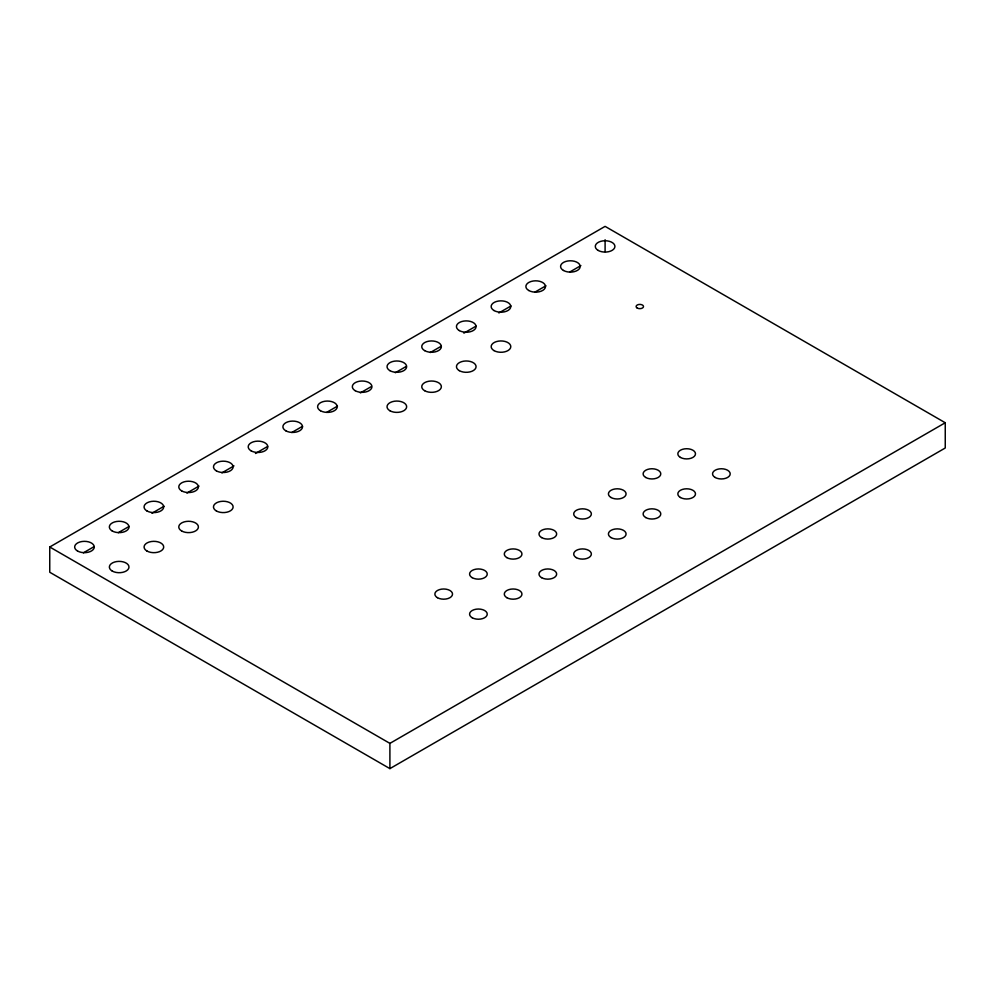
<?xml version="1.0" encoding="UTF-8"?>
<svg xmlns="http://www.w3.org/2000/svg" width="995" height="995" viewBox="0 0 995 995"><rect width="100%" height="100%" fill="white"/><g stroke="black" fill="none" stroke-linecap="round" stroke-linejoin="round"><path stroke-width="1.49" d="M49.75 547.001L605.097 226.375L945.25 422.751L945.25 447.999L389.903 768.625L49.75 572.249L49.75 547.001L389.903 743.377L945.25 422.751M83.369 552.834L94.127 546.628M118.33 532.648L129.089 526.442M151.949 513.246L164.051 506.256M186.911 493.06L199.012 486.07M221.873 472.874L233.974 465.884M255.479 453.471L267.58 446.481M291.796 432.502L302.542 426.295M326.758 412.316L337.504 406.109M360.364 392.913L371.123 386.694M395.326 372.727L406.084 366.521M430.288 352.541L441.046 346.335M463.906 333.138L476.008 326.149M498.868 312.952L510.97 305.962M535.173 291.983L545.932 285.776M570.135 271.797L580.893 265.59M605.097 239.733L605.097 251.623M389.903 743.377L389.903 768.625M637.198 308.04A3.694 2.127 0 0 0 643.379 307.082A3.694 2.127 0 0 0 638.852 304.47A3.694 2.127 0 0 0 637.198 308.04M680.418 457.426A8.831 5.099 0 0 0 695.194 455.138A8.831 5.099 0 0 0 684.386 448.894A8.831 5.099 0 0 0 680.418 457.426M715.131 477.463A8.831 5.099 0 0 0 729.907 475.175A8.831 5.099 0 0 0 719.086 468.931A8.831 5.099 0 0 0 715.131 477.463M645.705 477.463A8.831 5.099 0 0 0 660.481 475.175A8.831 5.099 0 0 0 649.673 468.931A8.831 5.099 0 0 0 645.705 477.463M680.418 497.5A8.831 5.099 0 0 0 695.194 495.212A8.831 5.099 0 0 0 684.386 488.968A8.831 5.099 0 0 0 680.418 497.5M611.005 497.5A8.831 5.099 0 0 0 625.78 495.212A8.831 5.099 0 0 0 614.96 488.968A8.831 5.099 0 0 0 611.005 497.5M645.705 517.537A8.831 5.099 0 0 0 660.481 515.248A8.831 5.099 0 0 0 649.673 509.005A8.831 5.099 0 0 0 645.705 517.537M576.292 517.537A8.831 5.099 0 0 0 591.067 515.248A8.831 5.099 0 0 0 580.247 509.005A8.831 5.099 0 0 0 576.292 517.537M611.005 537.574A8.831 5.099 0 0 0 625.78 535.298A8.831 5.099 0 0 0 614.96 529.041A8.831 5.099 0 0 0 611.005 537.574M541.578 537.574A8.831 5.099 0 0 0 556.354 535.298A8.831 5.099 0 0 0 545.546 529.041A8.831 5.099 0 0 0 541.578 537.574M576.292 557.623A8.831 5.099 0 0 0 591.067 555.334A8.831 5.099 0 0 0 580.247 549.091A8.831 5.099 0 0 0 576.292 557.623M506.878 557.623A8.831 5.099 0 0 0 521.654 555.334A8.831 5.099 0 0 0 510.833 549.091A8.831 5.099 0 0 0 506.878 557.623M541.578 577.66A8.831 5.099 0 0 0 556.354 575.371A8.831 5.099 0 0 0 545.546 569.128A8.831 5.099 0 0 0 541.578 577.66M472.165 577.66A8.831 5.099 0 0 0 486.941 575.371A8.831 5.099 0 0 0 476.12 569.128A8.831 5.099 0 0 0 472.165 577.66M506.878 597.697A8.831 5.099 0 0 0 521.654 595.408A8.831 5.099 0 0 0 510.833 589.164A8.831 5.099 0 0 0 506.878 597.697M437.452 597.697A8.831 5.099 0 0 0 452.228 595.408A8.831 5.099 0 0 0 441.419 589.164A8.831 5.099 0 0 0 437.452 597.697M472.165 617.733A8.831 5.099 0 0 0 486.941 615.445A8.831 5.099 0 0 0 476.12 609.201A8.831 5.099 0 0 0 472.165 617.733M355.19 390.687A9.813 5.671 0 0 0 371.62 388.149A9.813 5.671 0 0 0 359.593 381.209A9.813 5.671 0 0 0 355.19 390.687M389.903 370.65A9.813 5.671 0 0 0 406.321 368.113A9.813 5.671 0 0 0 394.306 361.173A9.813 5.671 0 0 0 389.903 370.65M424.616 350.613A9.813 5.671 0 0 0 441.034 348.076A9.813 5.671 0 0 0 429.007 341.136A9.813 5.671 0 0 0 424.616 350.613M424.616 390.687A9.813 5.671 0 0 0 441.034 388.149A9.813 5.671 0 0 0 429.007 381.209A9.813 5.671 0 0 0 424.616 390.687M459.317 330.576A9.813 5.671 0 0 0 475.747 328.039A9.813 5.671 0 0 0 463.72 321.087A9.813 5.671 0 0 0 459.317 330.576M459.317 370.65A9.813 5.671 0 0 0 475.747 368.113A9.813 5.671 0 0 0 463.72 361.173A9.813 5.671 0 0 0 459.317 370.65M494.03 310.539A9.813 5.671 0 0 0 510.46 307.99A9.813 5.671 0 0 0 498.433 301.05A9.813 5.671 0 0 0 494.03 310.539M528.743 290.49A9.813 5.671 0 0 0 545.16 287.953A9.813 5.671 0 0 0 533.133 281.013A9.813 5.671 0 0 0 528.743 290.49M494.03 350.613A9.813 5.671 0 0 0 510.46 348.076A9.813 5.671 0 0 0 498.433 341.136A9.813 5.671 0 0 0 494.03 350.613M563.444 270.453A9.813 5.671 0 0 0 579.874 267.916A9.813 5.671 0 0 0 567.846 260.976A9.813 5.671 0 0 0 563.444 270.453M598.157 250.417A9.813 5.671 0 0 0 614.587 247.879A9.813 5.671 0 0 0 602.56 240.939A9.813 5.671 0 0 0 598.157 250.417M389.903 410.736A9.813 5.671 0 0 0 406.321 408.186A9.813 5.671 0 0 0 394.306 401.246A9.813 5.671 0 0 0 389.903 410.736M77.523 551.006A9.813 5.671 0 0 0 93.94 548.469A9.813 5.671 0 0 0 81.913 541.529A9.813 5.671 0 0 0 77.523 551.006M112.224 530.969A9.813 5.671 0 0 0 128.653 528.432A9.813 5.671 0 0 0 116.626 521.479A9.813 5.671 0 0 0 112.224 530.969M146.937 510.933A9.813 5.671 0 0 0 163.367 508.383A9.813 5.671 0 0 0 151.339 501.443A9.813 5.671 0 0 0 146.937 510.933M146.937 551.006A9.813 5.671 0 0 0 163.367 548.469A9.813 5.671 0 0 0 151.339 541.529A9.813 5.671 0 0 0 146.937 551.006M181.65 490.883A9.813 5.671 0 0 0 198.067 488.346A9.813 5.671 0 0 0 186.04 481.406A9.813 5.671 0 0 0 181.65 490.883M181.65 530.969A9.813 5.671 0 0 0 198.067 528.432A9.813 5.671 0 0 0 186.04 521.479A9.813 5.671 0 0 0 181.65 530.969M216.35 470.846A9.813 5.671 0 0 0 232.78 468.309A9.813 5.671 0 0 0 220.753 461.369A9.813 5.671 0 0 0 216.35 470.846M251.063 450.81A9.813 5.671 0 0 0 267.493 448.272A9.813 5.671 0 0 0 255.466 441.332A9.813 5.671 0 0 0 251.063 450.81M216.35 510.933A9.813 5.671 0 0 0 232.78 508.383A9.813 5.671 0 0 0 220.753 501.443A9.813 5.671 0 0 0 216.35 510.933M285.776 430.773A9.813 5.671 0 0 0 302.194 428.236A9.813 5.671 0 0 0 290.179 421.283A9.813 5.671 0 0 0 285.776 430.773M320.477 410.736A9.813 5.671 0 0 0 336.907 408.186A9.813 5.671 0 0 0 324.88 401.246A9.813 5.671 0 0 0 320.477 410.736M112.224 571.043A9.813 5.671 0 0 0 128.653 568.506A9.813 5.671 0 0 0 116.626 561.566A9.813 5.671 0 0 0 112.224 571.043"/></g></svg>
